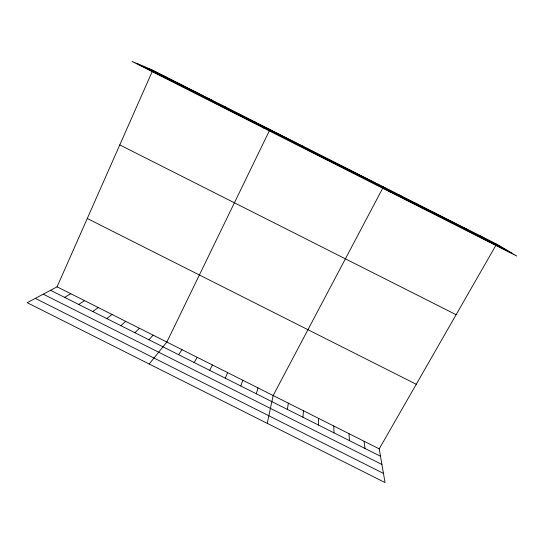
<?xml version="1.0" encoding="UTF-8"?>
<svg xmlns="http://www.w3.org/2000/svg" width="544" height="544" viewBox="0 0 544 544"><rect width="100%" height="100%" fill="white"/><g stroke="black" fill="none" stroke-linecap="round" stroke-linejoin="round"><path stroke-width="0.82" d="M318.458 425.034L318.641 418.404M302.933 417.228L303.491 410.781M287.402 409.421L288.327 403.152M267.267 423.354L273.156 395.522L383.404 186.891L390.184 192.012M256.333 393.795L257.985 387.892M240.788 385.975L242.808 380.263M225.236 378.155L227.63 372.626M496.57 244.134L379.222 448.875L385.05 482.562L27.2 302.682L57.072 286.831L152.782 70.23L132.049 61.438L516.8 256.054L496.57 244.134L152.782 70.23M209.685 370.335L212.446 364.983M194.126 362.508L197.248 357.34M178.561 354.681L182.056 349.697M149.178 363.997L166.852 342.054L269.96 129.499L263.221 127.786M148.947 339.789L153.143 335.158M134.905 332.724L139.434 328.263M120.856 325.659L125.712 321.361M106.801 318.587L111.996 314.459M92.745 311.522L98.267 307.557M78.683 304.45L84.538 300.648M64.614 297.371L70.808 293.74M301.777 145.962L302.396 145.914M285.138 137.55L286.178 137.707M253.484 121.536L255.326 122.101M238.469 113.941L240.693 114.696M223.448 106.345L226.052 107.29M208.427 98.743L211.405 99.885M193.399 91.14L196.758 92.473M178.364 83.538L182.104 85.061M163.322 75.929L167.443 77.649M87.271 218.491L416.255 384.268M57.072 286.831L379.222 448.875M50.544 290.299L380.494 456.239M43.255 294.168L381.922 464.46M35.326 298.37L383.466 473.402M148.281 68.32L500.97 246.724M143.235 66.178L505.893 249.628M137.72 63.838L511.265 252.79M119.782 144.915L456.117 314.718M480.42 235.967L484.398 238.347M464.27 227.793L467.826 229.962M448.106 219.62L451.248 221.571M431.936 211.439L434.663 213.187M415.766 203.259L418.078 204.796M399.588 195.072L401.479 196.398M367.214 178.697L368.268 179.602M351.016 170.503L351.655 171.197M334.818 162.309L335.036 162.785M364.086 441.259L364.997 448.44M348.942 433.643L349.486 440.64M333.798 426.027L333.975 432.84"/></g></svg>
